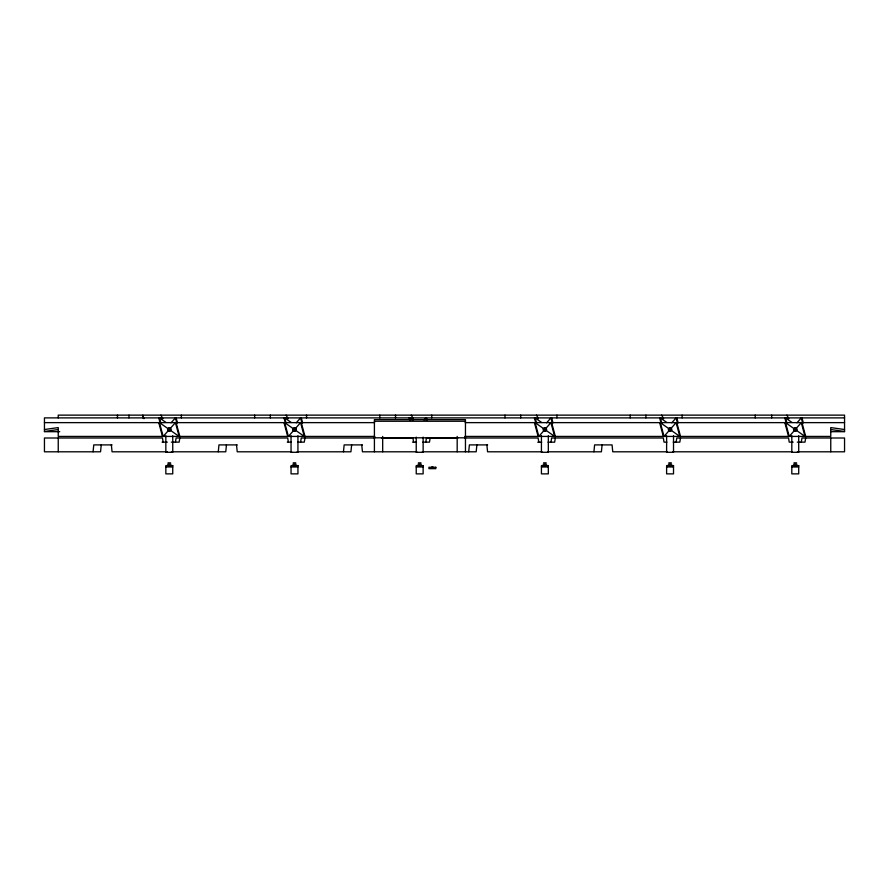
<?xml version="1.0" encoding="UTF-8"?>
<svg xmlns="http://www.w3.org/2000/svg" width="889" height="889" viewBox="0 0 889 889"><rect width="100%" height="100%" fill="white"/><g stroke="black" fill="none" stroke-linecap="round" stroke-linejoin="round"><path stroke-width="1.33" d="M593.919 451.801L594.608 444.9L612.065 444.9L612.754 451.801L667.317 451.801M602.086 444.9L601.397 451.801L547.535 451.801M93.067 451.801L93.767 444.9L112.07 444.9M101.246 444.9L100.546 451.801L44.45 451.801L44.45 437.999L162.465 437.999L163.154 442.144M218.272 451.801L218.972 444.9L237.252 444.9M226.451 444.9L225.762 451.801L171.377 451.801M343.454 451.801L344.154 444.9L362.456 444.9M351.633 444.9L350.933 451.801L297.126 451.801M468.703 451.801L469.392 444.9L487.639 444.9M476.882 444.9L476.182 451.801L422.364 451.801M175.433 442.144L176.122 437.999L287.692 437.999L288.392 442.144M179.822 437.999L179.133 442.144L171.344 442.144M550.936 442.177L551.636 437.999L663.327 437.999L664.027 442.144L666.906 442.144M555.325 437.999L554.636 442.177L548.046 442.177M676.118 442.144L676.807 437.999L788.543 437.999L789.232 442.144L793.177 442.144M680.507 437.999L679.807 442.144L673.229 442.144M801.289 442.144L801.989 437.999L844.55 437.999L844.55 451.801L797.433 451.801M805.678 437.999L804.99 442.144L797.277 442.144M300.582 442.144L301.282 437.999L374.613 437.999M304.983 437.999L304.271 442.144L297.659 442.144M425.753 442.144L426.453 437.999L457.835 437.999M430.154 437.999L429.454 442.144L422.853 442.144M671.795 422.82L676.118 417.886L677.462 422.908M796.989 422.82L801.289 417.886L802.634 422.908M546.613 422.82L550.936 417.886L552.28 422.908M424.02 419.864L425.753 417.886L426.431 420.397M296.226 422.82L300.582 417.886L301.927 422.897M171.044 422.82L175.433 417.886L176.778 422.897M44.45 429.531L58.241 427.576L58.241 436.432L374.858 436.432M44.45 431.487L58.241 429.531M844.55 417.886L44.45 417.886L44.45 431.687L59.719 431.687M374.413 421.253L465.458 421.253M44.45 422.631L374.613 422.631M465.147 422.631L844.55 422.631M830.759 431.687L844.55 431.687L844.55 415.13L58.241 415.13L58.241 417.886M464.758 436.432L830.759 436.432L830.759 427.576L844.55 429.531M374.413 437.81L465.458 437.81M381.537 437.999L412.907 437.999L413.607 442.144M464.758 437.999L538.123 437.999L538.812 442.177M162.076 442.144L167.332 442.144M287.314 442.144L291.314 442.144M412.518 442.144L416.508 442.144M537.723 442.177L541.712 442.177M167.232 451.801L112.058 451.801L111.358 444.9M291.614 451.801L237.23 451.801L236.53 444.9M416.841 451.801L362.445 451.801L361.745 444.9M542.012 451.801L487.572 451.801L486.883 444.9M672.862 451.801L791.977 451.801M168.01 462.836L170.588 462.836M293.203 462.836L295.781 462.836M418.397 462.836L420.975 462.836M543.59 462.836L546.168 462.836M668.784 462.836L671.362 462.836M793.977 462.836L796.555 462.836M167.599 464.214L170.988 464.214M292.792 464.214L296.181 464.214M417.986 464.214L421.375 464.214M543.179 464.214L546.568 464.214M668.372 464.214L671.762 464.214M793.566 464.214L796.955 464.214M168.932 466.047L169.655 466.047M294.126 466.047L294.859 466.047M419.319 466.047L420.041 466.047M544.513 466.047L545.235 466.047M669.706 466.047L670.439 466.047M794.899 466.047L795.633 466.047M165.843 466.969L172.744 466.969M291.047 466.969L297.937 466.969M416.23 466.969L423.131 466.969M541.423 466.969L548.324 466.969M666.617 466.969L673.518 466.969M791.81 466.969L798.711 466.969M431.776 467.003L432.987 467.003M432.021 467.725L432.743 467.725M830.759 429.531L844.55 431.487M166.021 422.486L159.453 417.886L160.809 422.92M284.702 417.886L291.225 422.486M541.623 422.486L535.122 417.886L536.467 422.908M409.907 417.886L413.163 420.186M792.021 422.486L785.532 417.886L786.876 422.908M666.817 422.486L660.327 417.886L661.672 422.908M786.876 415.13L788.799 418.675M661.683 415.13L663.605 418.675M536.489 415.13L538.412 418.675M411.296 415.13L413.218 418.675M286.102 415.13L288.025 418.675M160.909 415.13L162.831 418.675M142.718 416.308L144.007 418.675M801.989 417.886L803.323 422.908M801.989 422.631L805.678 436.432M784.843 417.886L786.187 422.908M784.843 422.631L788.543 436.432M676.807 417.886L678.151 422.908M676.807 422.631L680.507 436.432M659.638 417.886L660.983 422.908M659.638 422.631L663.327 436.432M551.636 417.886L552.98 422.908M551.636 422.631L555.325 436.432M534.422 417.886L535.767 422.908M534.422 422.631L538.123 436.432M426.453 417.886L427.131 420.397M409.907 417.897L410.585 420.408M409.207 417.886L409.885 420.397M301.282 417.886L302.627 422.908M301.282 422.631L304.983 436.432M284.702 417.908L286.047 422.92M284.002 417.886L285.347 422.908M284.002 422.631L287.692 436.432M176.122 417.886L177.467 422.908M176.122 422.631L179.822 436.432M158.764 417.886L160.109 422.908M158.764 422.631L162.465 436.432M830.759 437.999L830.759 451.801M798.711 435.743L798.711 452.29L791.81 452.29L791.81 435.743M771.663 415.13L771.663 417.886M755.25 415.13L755.25 417.886M682.13 415.13L682.13 417.886M673.518 435.743L673.518 452.29L666.617 452.29L666.617 435.743M645.903 415.13L645.903 417.886M630.201 415.13L630.201 417.886M556.936 415.13L556.936 417.886M548.324 435.743L548.324 452.29L541.423 452.29L541.423 435.743M520.71 415.13L520.71 417.886M505.008 415.13L505.008 417.886M465.458 451.801L465.458 419.63L374.413 419.63L374.413 451.801M457.179 436.432L457.179 451.801M431.743 415.13L431.743 417.886M423.131 437.121L423.131 452.29L416.23 452.29L416.23 437.121M395.516 415.13L395.516 417.886M382.681 436.432L382.681 451.801M379.814 415.13L379.814 417.886M306.549 415.13L306.549 417.886M297.937 435.732L297.937 452.29L291.047 452.29L291.047 435.732M270.345 415.13L270.345 417.886M254.643 415.13L254.643 417.886M181.378 415.13L181.378 417.886M172.744 435.743L172.744 452.29L165.843 452.29L165.843 435.743M142.84 415.13L142.84 417.886M128.994 415.13L128.994 417.886M117.47 415.13L117.47 417.886M58.241 437.999L58.241 451.801M676.118 422.631L664.027 436.432L660.327 422.642L679.807 436.432L676.118 422.631M801.289 422.631L789.232 436.432L785.532 422.631L804.99 436.432L801.289 422.631M550.936 422.631L538.812 436.432L535.122 422.642L554.636 436.432L550.936 422.631M300.582 422.631L288.392 436.432L284.702 422.653L304.271 436.41L300.582 422.631M175.433 422.631L163.154 436.432L159.453 422.631L179.133 436.432L175.433 422.631M172.744 465.592L165.843 465.592L165.843 473.87L172.744 473.87L172.744 465.592M297.937 465.592L291.047 465.592L291.047 473.87L297.937 473.87L297.937 465.592M423.131 465.592L416.23 465.592L416.23 473.87L423.131 473.87L423.131 465.592M548.324 465.592L541.423 465.592L541.423 473.87L548.324 473.87L548.324 465.592M673.518 465.592L666.617 465.592L666.617 473.87L673.518 473.87L673.518 465.592M798.711 465.592L791.81 465.592L791.81 473.87L798.711 473.87L798.711 465.592M435.832 467.27L428.931 467.27L428.931 468.659L435.832 468.659L435.832 467.27M168.432 431.021A1.722 1.722 0 0 0 171.021 429.531A1.722 1.722 0 0 0 168.432 428.042A1.722 1.722 0 0 0 168.432 431.021M293.626 431.021A1.722 1.722 0 0 0 296.215 429.531A1.722 1.722 0 0 0 293.626 428.031A1.722 1.722 0 0 0 293.626 431.021M544.012 431.021A1.722 1.722 0 0 0 546.602 429.531A1.722 1.722 0 0 0 544.012 428.042A1.722 1.722 0 0 0 544.012 431.021M669.206 431.021A1.722 1.722 0 0 0 671.795 429.531A1.722 1.722 0 0 0 669.206 428.042A1.722 1.722 0 0 0 669.206 431.021M794.399 431.021A1.722 1.722 0 0 0 796.989 429.531A1.722 1.722 0 0 0 794.399 428.042A1.722 1.722 0 0 0 794.399 431.021M544.224 430.665A1.311 1.311 0 0 0 546.19 429.531A1.311 1.311 0 0 0 544.224 428.398A1.311 1.311 0 0 0 544.224 430.665M669.417 430.665A1.311 1.311 0 0 0 671.384 429.531A1.311 1.311 0 0 0 669.417 428.398A1.311 1.311 0 0 0 669.417 430.665M794.61 430.665A1.311 1.311 0 0 0 796.577 429.531A1.311 1.311 0 0 0 794.61 428.398A1.311 1.311 0 0 0 794.61 430.665M293.737 430.598A1.311 1.311 0 0 0 295.793 429.643A1.311 1.311 0 0 0 293.937 428.342A1.311 1.311 0 0 0 293.737 430.598M168.643 430.665A1.311 1.311 0 0 0 170.599 429.531A1.311 1.311 0 0 0 168.643 428.398A1.311 1.311 0 0 0 168.643 430.665"/></g></svg>
